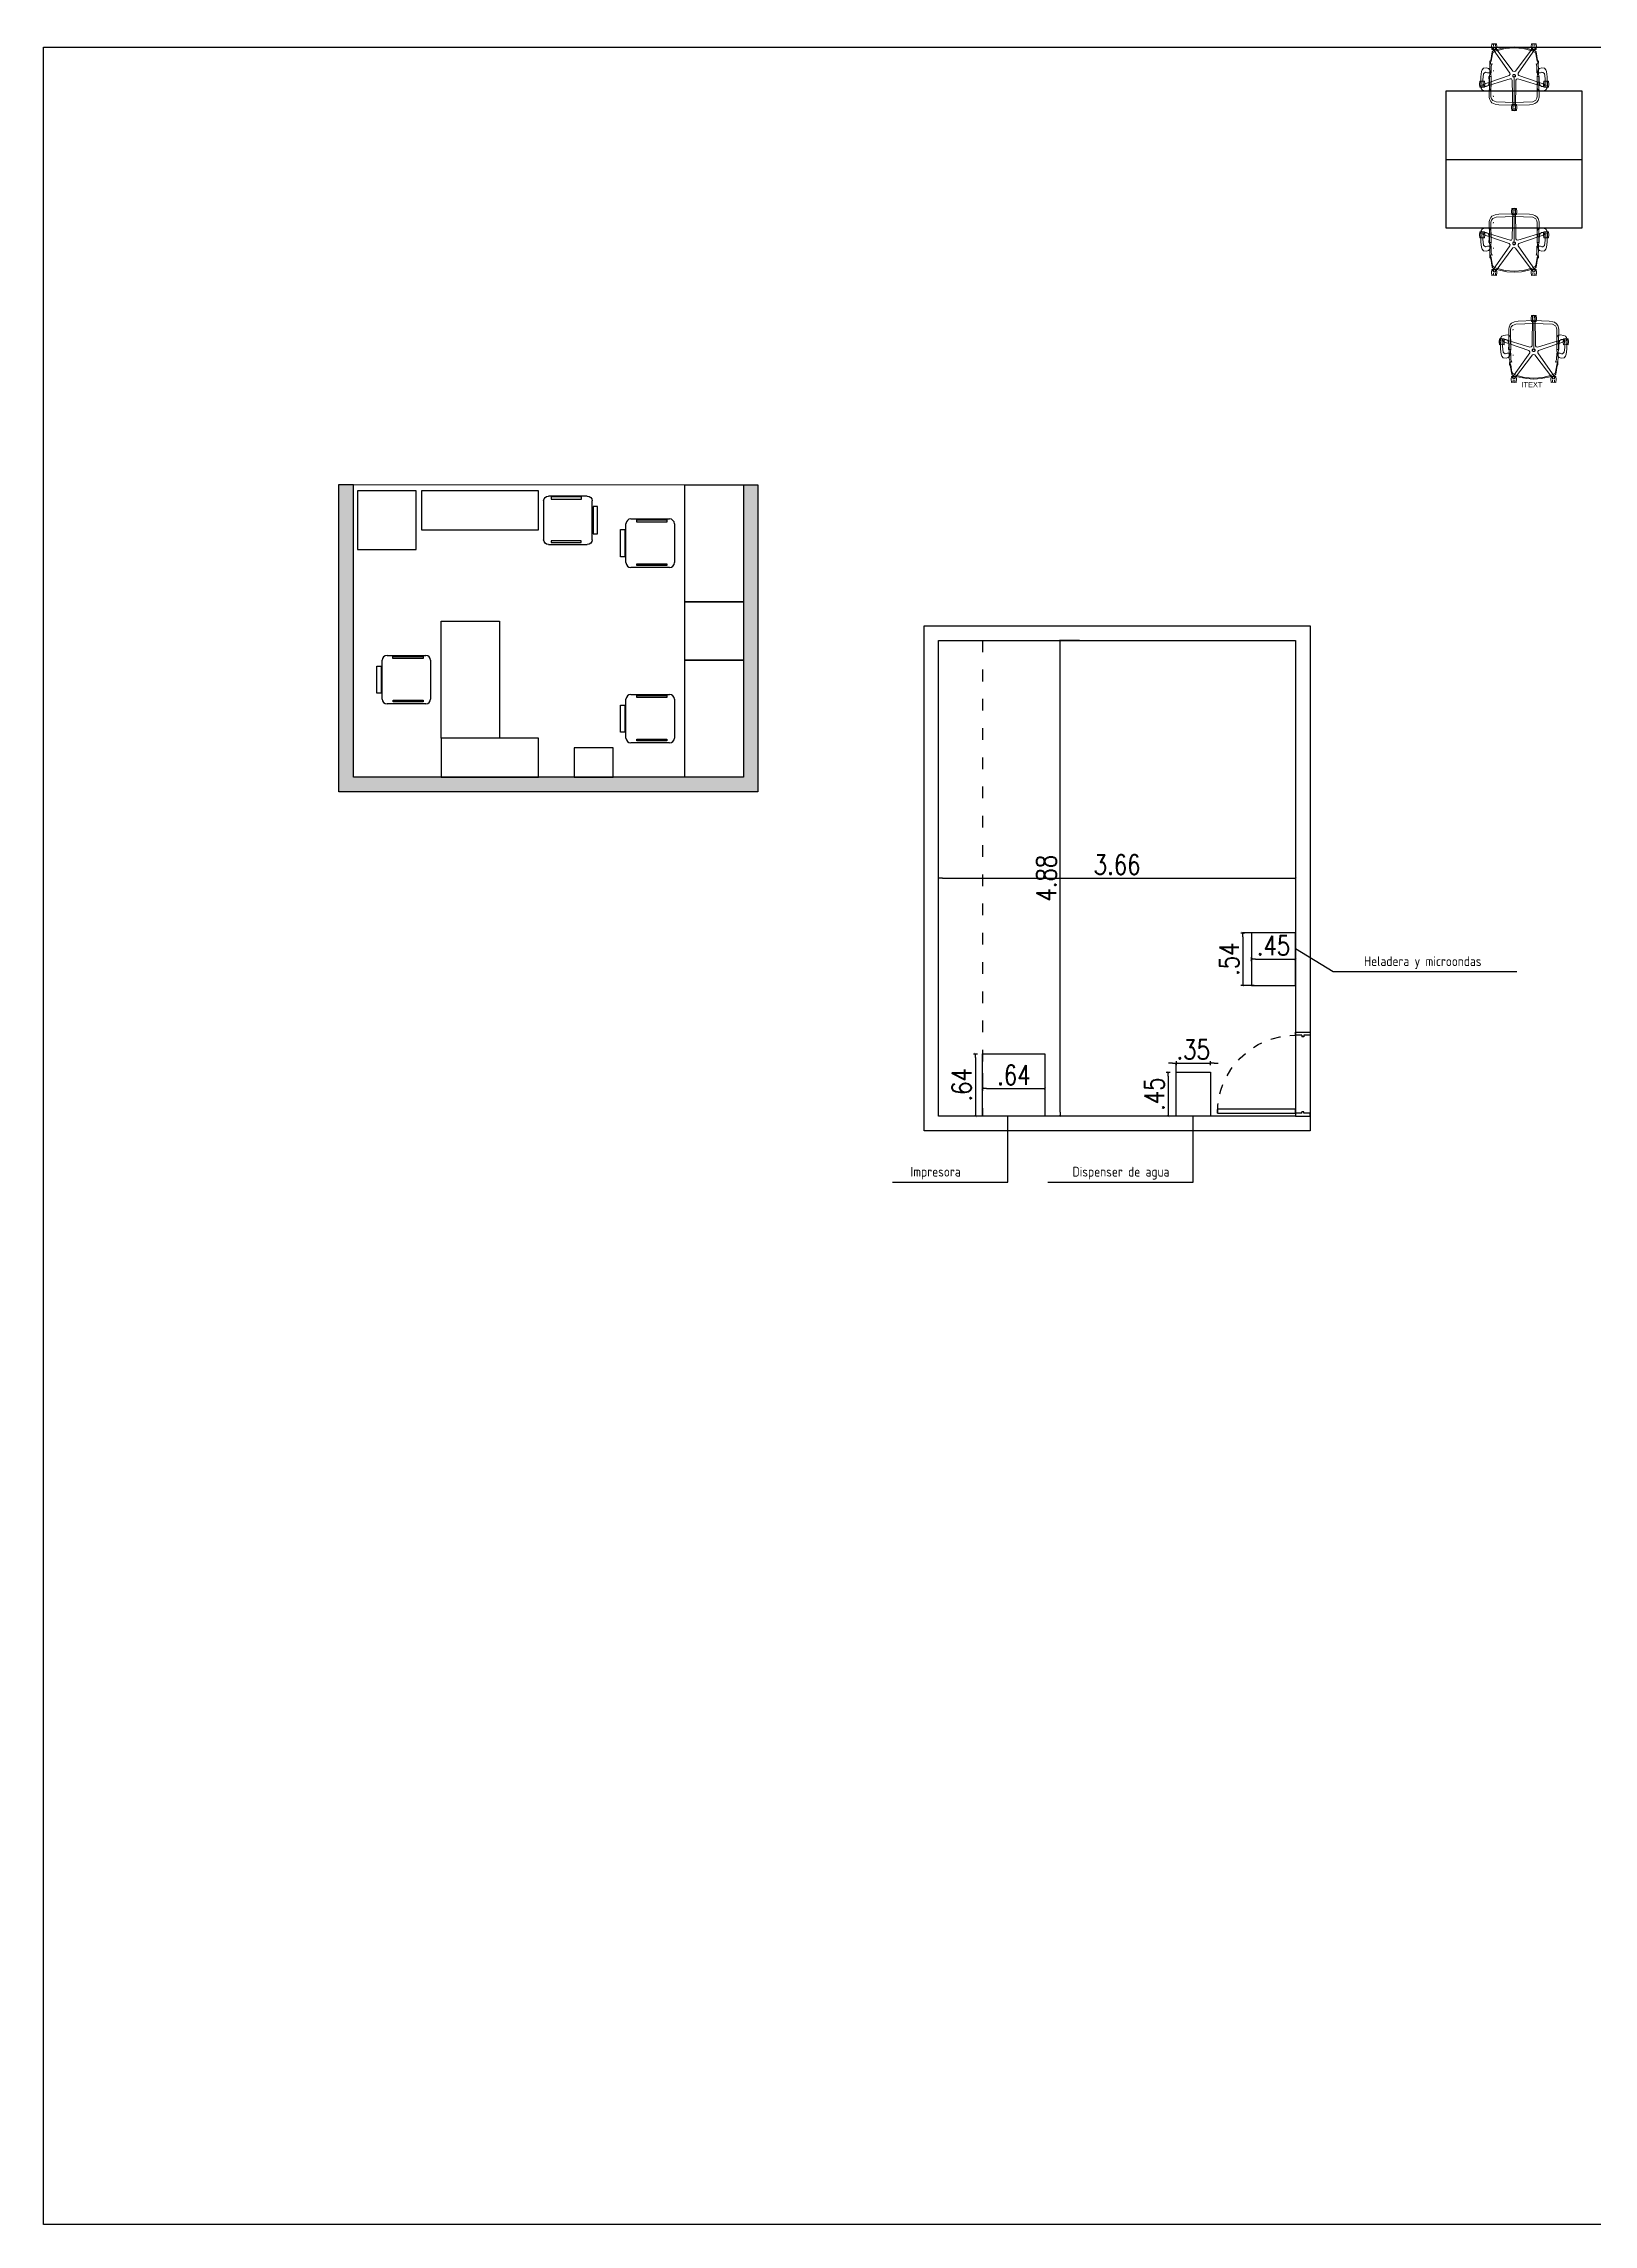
# Model space of a CAD drawing. Header units: millimetres. Extents: x 1591 to 1817, y 987 to 1091.
# Drawn here: x 1682.47 to 1698.37, y 1055.54 to 1077.91 of the extents above; entities that cross this region are included whole.
import ezdxf

# ---------------------------------------------------------------- set-up
doc = ezdxf.new("R2010")
doc.units = ezdxf.units.MM
for name, pattern in [('ACAD_ISO02W100', [15, 12, -3]), ('ACAD_ISO03W100', [30, 12, -18]), ('HIDDEN2', [0.1875, 0.125, -0.0625])]:
    doc.linetypes.add(name, pattern=pattern)
for name, color, linetype in [('CATALOGUE-TXT', 251, 'Continuous'), ('Mobiliario', 8, 'Continuous'), ('Paula', 1, 'Continuous')]:
    doc.layers.add(name, color=color, linetype=linetype)
doc.styles.add('ARIAL', font='arial.ttf')
doc.styles.add('RR', font='ROMANS.shx', dxfattribs={"width": 0.8})
doc.styles.get("Standard").update_dxf_attribs({"font": 'arial.ttf'})
doc.dimstyles.new('Copy of xx', dxfattribs={"dimscale": 2, "dimtxt": 0.036, "dimasz": 0.02, "dimexe": 0, "dimexo": 0.1, "dimgap": 0.02, "dimtad": 1, "dimzin": 4, "dimdsep": 46, "dimtxsty": 'RR', "dimblk1": 'COTA_N', "dimblk2": 'COTA_N', "dimsah": 1, "dimcen": 0, "dimclrd": 256, "dimclre": 256, "dimclrt": 256, "dimadec": 0, "dimazin": 0, "dimtfac": 1, "dimtix": 1, "dimtmove": 0, "dimatfit": 3, "dimldrblk": 'COTA_N', "dimfxl": 1, "dimtolj": 1, "dimtzin": 0, "dimarcsym": 0})

# ---------------------------------------------------------------- blocks, each defined once
blk = doc.blocks.new('A$C55652626')
at = {"layer": 'Mobiliario', "linetype": 'Continuous'}
for p, q in [((0.055, 0.05), (0.055, 0.448)), ((0.105, 0.498), (0.502, 0.498)), ((0.552, 0.448), (0.552, 0.05)), ((0.502, 0), (0.105, 0))]:
    blk.add_line(p, q, dxfattribs=at)
for points in [[(0.165, 0.466), (0.165, 0.488), (0.475, 0.488), (0.475, 0.466)], [(0, 0.109), (0, 0.389), (0.043, 0.389), (0.043, 0.109)], [(0.168, 0.021), (0.168, 0.039), (0.475, 0.039), (0.475, 0.021)]]:
    blk.add_lwpolyline(points, close=True, dxfattribs=at)
for centre, start, end in [((0.105, 0.448), 90, 180), ((0.502, 0.448), 0, 90), ((0.105, 0.05), 180, 270), ((0.502, 0.05), 270, 0)]:
    blk.add_arc(centre, 0.05, start, end, dxfattribs=at)
blk = doc.blocks.new('escritorio 1.20')
at = {"layer": 'Mobiliario'}
for points in [[(1532.081, 1937.8), (1531.481, 1937.8), (1531.481, 1939), (1532.081, 1939)], [(1532.081, 1939), (1532.081, 1937.8)]]:
    blk.add_lwpolyline(points, dxfattribs=at)
blk.add_blockref('A$C55652626', (1530.822, 1938.151), dxfattribs=at)
blk = doc.blocks.new('A$C6B163F74')
for p, q in [((0.03, 0.085), (0.045, 0.085)), ((0.03, 0.065), (0.045, 0.065)), ((0.045, 0.065), (0.045, 0.085)), ((0.83, 0.085), (0.815, 0.085)), ((0.815, 0.065), (0.815, 0.085)), ((0.83, 0.065), (0.815, 0.065))]:
    blk.add_line(p, q)
blk.add_lwpolyline([(0.79, 0.95), (0.83, 0.95), (0.83, 0.15), (0.79, 0.15)], close=True)
for points in [[(0.03, 0.085), (0.03, 0.135), (0.03, 0.15), (0, 0.15), (0, 0.135)], [(0, 0.015), (0, 0), (0.03, 0), (0.03, 0.065)], [(0.83, 0.085), (0.83, 0.135), (0.83, 0.15), (0.86, 0.15), (0.86, 0.135)], [(0.86, 0.015), (0.86, 0), (0.83, 0), (0.83, 0.065)]]:
    blk.add_lwpolyline(points)
at = {"linetype": 'HIDDEN2', "ltscale": 0.5}
blk.add_arc((0.83, 0.15), 0.8, 90, 180, dxfattribs=at)
blk = doc.blocks.new('A$Cb1ff9115')
at = {"layer": 'Paula', "color": 1, "ltscale": 10}
blk.add_line((0, 1.239), (1.4, 1.239), dxfattribs=at)
at = {"layer": 'Paula', "color": 1, "lineweight": 0, "ltscale": 10}
for points in [[(0.357, 1.996), (0.363, 2.002), (0.651, 2.101), (0.66, 2.113), (0.658, 2.125), (0.483, 2.374), (0.483, 2.38), (0.489, 2.389), (0.496, 2.392), (0.505, 2.389), (0.688, 2.145), (0.702, 2.141), (0.713, 2.146), (0.895, 2.389), (0.901, 2.391), (0.911, 2.389), (0.917, 2.383), (0.917, 2.374), (0.741, 2.124), (0.741, 2.109), (0.75, 2.101), (1.037, 2.002), (1.041, 1.998), (1.042, 1.987), (1.038, 1.98), (1.029, 1.977), (0.738, 2.067), (0.724, 2.062), (0.718, 2.052), (0.713, 1.748), (0.71, 1.743), (0.7, 1.739), (0.692, 1.74), (0.687, 1.748), (0.682, 2.053), (0.673, 2.065), (0.661, 2.067), (0.371, 1.977), (0.365, 1.979), (0.358, 1.987), (0.357, 1.996)], [(0.47, 2.397), (0.473, 2.427), (0.486, 2.427), (0.488, 2.402), (0.488, 2.427), (0.506, 2.427), (0.508, 2.402), (0.508, 2.427), (0.521, 2.427), (0.524, 2.397), (0.521, 2.367), (0.508, 2.368), (0.506, 2.392), (0.506, 2.367), (0.488, 2.366), (0.488, 2.392), (0.486, 2.368), (0.473, 2.367), (0.47, 2.397)], [(0.876, 2.397), (0.879, 2.427), (0.892, 2.427), (0.894, 2.402), (0.894, 2.427), (0.912, 2.427), (0.914, 2.402), (0.914, 2.427), (0.927, 2.427), (0.93, 2.397), (0.927, 2.367), (0.914, 2.368), (0.912, 2.392), (0.912, 2.367), (0.894, 2.366), (0.894, 2.392), (0.892, 2.368), (0.879, 2.367), (0.876, 2.397)], [(0.358, 1.991), (0.36, 2.087), (0.367, 2.14), (0.373, 2.16), (0.387, 2.176), (0.417, 2.178), (0.439, 2.174), (0.453, 2.16), (0.458, 2.14), (0.464, 2.088), (0.462, 1.974), (0.458, 1.958), (0.449, 1.946), (0.429, 1.94), (0.39, 1.946), (0.374, 1.952), (0.363, 1.967), (0.358, 1.991)], [(0.936, 2.088), (0.942, 2.14), (0.947, 2.16), (0.961, 2.174), (0.983, 2.178), (1.013, 2.176), (1.027, 2.16), (1.033, 2.14), (1.04, 2.087), (1.042, 1.991), (1.037, 1.967), (1.026, 1.952), (1.01, 1.946), (0.971, 1.94), (0.953, 1.943), (0.942, 1.958), (0.938, 1.974), (0.936, 2.088)], [(0.485, 1.891), (0.488, 1.881), (0.485, 1.891)], [(0.357, 0.482), (0.363, 0.475), (0.651, 0.377), (0.66, 0.364), (0.658, 0.352), (0.483, 0.104), (0.483, 0.098), (0.489, 0.089), (0.496, 0.085), (0.505, 0.088), (0.688, 0.332), (0.702, 0.337), (0.713, 0.331), (0.895, 0.088), (0.901, 0.086), (0.911, 0.089), (0.917, 0.095), (0.917, 0.104), (0.741, 0.353), (0.741, 0.368), (0.75, 0.377), (1.037, 0.475), (1.041, 0.48), (1.042, 0.491), (1.038, 0.498), (1.029, 0.5), (0.738, 0.41), (0.724, 0.415), (0.718, 0.426), (0.713, 0.73), (0.71, 0.735), (0.7, 0.739), (0.692, 0.737), (0.687, 0.73), (0.682, 0.425), (0.673, 0.413), (0.661, 0.411), (0.371, 0.5), (0.365, 0.499), (0.358, 0.491), (0.357, 0.482)], [(0.358, 0.487), (0.36, 0.391), (0.367, 0.338), (0.373, 0.318), (0.387, 0.302), (0.417, 0.299), (0.439, 0.304), (0.453, 0.318), (0.458, 0.338), (0.464, 0.39), (0.462, 0.504), (0.458, 0.52), (0.449, 0.531), (0.429, 0.537), (0.39, 0.532), (0.374, 0.525), (0.363, 0.51), (0.358, 0.487)], [(0.485, 0.586), (0.488, 0.597), (0.485, 0.586)], [(0.936, 0.39), (0.942, 0.338), (0.947, 0.318), (0.961, 0.304), (0.983, 0.299), (1.013, 0.302), (1.027, 0.318), (1.033, 0.338), (1.04, 0.391), (1.042, 0.487), (1.037, 0.51), (1.026, 0.525), (1.01, 0.532), (0.971, 0.537), (0.953, 0.534), (0.942, 0.52), (0.938, 0.504), (0.936, 0.39)], [(0.47, 0.081), (0.473, 0.05), (0.486, 0.051), (0.488, 0.076), (0.488, 0.051), (0.506, 0.05), (0.508, 0.076), (0.508, 0.051), (0.521, 0.05), (0.524, 0.081), (0.521, 0.111), (0.508, 0.11), (0.506, 0.086), (0.506, 0.111), (0.488, 0.111), (0.488, 0.086), (0.486, 0.11), (0.473, 0.111), (0.47, 0.081)], [(0.876, 0.081), (0.879, 0.05), (0.892, 0.051), (0.894, 0.076), (0.894, 0.051), (0.912, 0.05), (0.914, 0.076), (0.914, 0.051), (0.927, 0.05), (0.93, 0.081), (0.927, 0.111), (0.914, 0.11), (0.912, 0.086), (0.912, 0.111), (0.894, 0.111), (0.894, 0.086), (0.892, 0.11), (0.879, 0.111), (0.876, 0.081)]]:
    blk.add_lwpolyline(points, dxfattribs=at)
for points in [[(0.386, 2.117), (0.393, 2.126), (0.408, 2.134), (0.428, 2.128), (0.465, 2.128), (0.465, 2.195), (0.475, 2.221), (0.465, 2.216), (0.46, 2.221), (0.458, 2.233), (0.464, 2.246), (0.477, 2.324), (0.485, 2.336), (0.516, 2.353), (0.607, 2.376), (0.7, 2.385), (0.793, 2.376), (0.884, 2.353), (0.915, 2.336), (0.923, 2.324), (0.936, 2.246), (0.942, 2.233), (0.94, 2.221), (0.935, 2.216), (0.925, 2.221), (0.935, 2.195), (0.935, 2.128), (0.972, 2.128), (0.986, 2.134), (0.994, 2.133), (1.012, 2.12), (1.02, 2.071), (1.019, 2.04), (1.012, 1.997), (0.99, 1.987), (0.982, 1.987), (0.964, 2.001), (0.956, 2.05), (0.958, 2.09), (0.936, 2.09), (0.937, 2.034), (0.94, 2.033), (0.94, 2.004), (0.937, 2.003), (0.938, 1.885), (0.934, 1.868), (0.922, 1.847), (0.892, 1.83), (0.7, 1.823), (0.7, 2.073), (0.7, 1.823), (0.515, 1.83), (0.481, 1.845), (0.469, 1.86), (0.462, 1.881), (0.464, 2.09), (0.442, 2.09), (0.443, 2.04), (0.436, 1.997), (0.414, 1.987), (0.406, 1.987), (0.388, 2.001), (0.38, 2.057), (0.386, 2.117)], [(0.444, 1.88), (0.45, 2.181), (0.453, 2.201), (0.451, 2.246), (0.46, 2.254), (0.474, 2.344), (0.484, 2.353), (0.503, 2.362), (0.549, 2.375), (0.624, 2.39), (0.7, 2.396), (0.776, 2.39), (0.851, 2.375), (0.897, 2.362), (0.916, 2.353), (0.926, 2.344), (0.94, 2.254), (0.949, 2.246), (0.947, 2.201), (0.95, 2.181), (0.956, 1.88), (0.946, 1.845), (0.934, 1.827), (0.912, 1.812), (0.895, 1.806), (0.858, 1.8), (0.7, 1.795), (0.7, 1.823), (0.7, 1.795), (0.542, 1.8), (0.505, 1.806), (0.472, 1.821), (0.46, 1.834), (0.448, 1.861), (0.444, 1.88)], [(0.344, 2.011), (0.348, 2.041), (0.361, 2.041), (0.362, 2.016), (0.362, 2.041), (0.38, 2.041), (0.382, 2.016), (0.382, 2.041), (0.395, 2.041), (0.399, 2.011), (0.395, 1.981), (0.382, 1.981), (0.381, 2.006), (0.381, 1.981), (0.363, 1.98), (0.362, 2.006), (0.361, 1.981), (0.348, 1.981), (0.344, 2.011)], [(0.489, 2.151), (0.49, 2.145), (0.49, 2.144), (0.489, 2.151)], [(0.686, 2.104), (0.694, 2.112), (0.706, 2.112), (0.714, 2.104), (0.714, 2.092), (0.706, 2.084), (0.694, 2.084), (0.686, 2.092), (0.686, 2.104)], [(0.688, 2.103), (0.695, 2.111), (0.705, 2.111), (0.712, 2.103), (0.712, 2.093), (0.705, 2.086), (0.695, 2.086), (0.688, 2.093), (0.688, 2.103)], [(1.001, 2.011), (1.005, 2.041), (1.018, 2.041), (1.019, 2.016), (1.019, 2.041), (1.037, 2.041), (1.039, 2.016), (1.039, 2.041), (1.052, 2.041), (1.056, 2.011), (1.052, 1.981), (1.039, 1.981), (1.038, 2.006), (1.038, 1.981), (1.02, 1.98), (1.019, 2.006), (1.018, 1.981), (1.005, 1.981), (1.001, 2.011)], [(0.673, 1.772), (0.676, 1.802), (0.689, 1.802), (0.691, 1.777), (0.691, 1.802), (0.709, 1.803), (0.711, 1.777), (0.711, 1.802), (0.724, 1.802), (0.727, 1.772), (0.724, 1.742), (0.711, 1.743), (0.709, 1.767), (0.709, 1.742), (0.691, 1.742), (0.691, 1.767), (0.689, 1.743), (0.676, 1.742), (0.673, 1.772)], [(0.444, 0.598), (0.45, 0.296), (0.453, 0.276), (0.451, 0.232), (0.46, 0.224), (0.474, 0.134), (0.484, 0.125), (0.503, 0.115), (0.549, 0.102), (0.624, 0.088), (0.7, 0.082), (0.776, 0.088), (0.851, 0.102), (0.897, 0.115), (0.916, 0.125), (0.926, 0.134), (0.94, 0.224), (0.949, 0.232), (0.947, 0.276), (0.95, 0.296), (0.956, 0.598), (0.946, 0.633), (0.934, 0.651), (0.912, 0.666), (0.895, 0.672), (0.858, 0.678), (0.7, 0.683), (0.7, 0.655), (0.7, 0.683), (0.542, 0.678), (0.505, 0.672), (0.472, 0.657), (0.46, 0.643), (0.448, 0.616), (0.444, 0.598)], [(0.673, 0.706), (0.676, 0.675), (0.689, 0.675), (0.691, 0.701), (0.691, 0.676), (0.709, 0.675), (0.711, 0.701), (0.711, 0.675), (0.724, 0.675), (0.727, 0.706), (0.724, 0.736), (0.711, 0.735), (0.709, 0.71), (0.709, 0.736), (0.691, 0.736), (0.691, 0.71), (0.689, 0.735), (0.676, 0.736), (0.673, 0.706)], [(0.344, 0.467), (0.348, 0.437), (0.361, 0.437), (0.362, 0.462), (0.362, 0.437), (0.38, 0.436), (0.382, 0.462), (0.382, 0.437), (0.395, 0.437), (0.399, 0.467), (0.395, 0.497), (0.382, 0.496), (0.381, 0.472), (0.381, 0.497), (0.363, 0.497), (0.362, 0.472), (0.361, 0.496), (0.348, 0.497), (0.344, 0.467)], [(0.386, 0.361), (0.393, 0.352), (0.408, 0.344), (0.428, 0.349), (0.465, 0.349), (0.465, 0.283), (0.475, 0.257), (0.465, 0.262), (0.46, 0.256), (0.458, 0.245), (0.464, 0.232), (0.477, 0.153), (0.485, 0.142), (0.516, 0.124), (0.607, 0.101), (0.7, 0.093), (0.793, 0.101), (0.884, 0.124), (0.915, 0.142), (0.923, 0.153), (0.936, 0.232), (0.942, 0.245), (0.94, 0.256), (0.935, 0.262), (0.925, 0.257), (0.935, 0.283), (0.935, 0.349), (0.972, 0.349), (0.986, 0.343), (0.994, 0.344), (1.012, 0.358), (1.02, 0.407), (1.019, 0.437), (1.012, 0.481), (0.99, 0.491), (0.982, 0.49), (0.964, 0.476), (0.956, 0.428), (0.958, 0.388), (0.936, 0.388), (0.937, 0.443), (0.94, 0.444), (0.94, 0.473), (0.937, 0.474), (0.938, 0.592), (0.934, 0.61), (0.922, 0.631), (0.892, 0.648), (0.7, 0.654), (0.7, 0.405), (0.7, 0.654), (0.515, 0.648), (0.481, 0.633), (0.469, 0.618), (0.462, 0.597), (0.464, 0.388), (0.442, 0.388), (0.443, 0.437), (0.436, 0.481), (0.414, 0.491), (0.406, 0.49), (0.388, 0.476), (0.38, 0.42), (0.386, 0.361)], [(1.001, 0.467), (1.005, 0.437), (1.018, 0.437), (1.019, 0.462), (1.019, 0.437), (1.037, 0.436), (1.039, 0.462), (1.039, 0.437), (1.052, 0.437), (1.056, 0.467), (1.052, 0.497), (1.039, 0.496), (1.038, 0.472), (1.038, 0.497), (1.02, 0.497), (1.019, 0.472), (1.018, 0.496), (1.005, 0.497), (1.001, 0.467)], [(0.489, 0.327), (0.49, 0.333), (0.49, 0.333), (0.489, 0.327)], [(0.686, 0.374), (0.694, 0.365), (0.706, 0.365), (0.714, 0.374), (0.714, 0.385), (0.706, 0.394), (0.694, 0.394), (0.686, 0.385), (0.686, 0.374)], [(0.688, 0.374), (0.695, 0.367), (0.705, 0.367), (0.712, 0.374), (0.712, 0.385), (0.705, 0.392), (0.695, 0.392), (0.688, 0.385), (0.688, 0.374)]]:
    blk.add_lwpolyline(points, close=True, dxfattribs=at)
at = {"layer": 'Paula', "color": 1, "ltscale": 10}
blk.add_lwpolyline([(0, 0.539), (1.4, 0.539), (1.4, 1.939), (0, 1.939)], close=True, dxfattribs=at)
at = {"layer": 'Paula', "color": 1, "lineweight": 0, "ltscale": 10, "style": 'ARIAL'}
for p in [(0.574, 2.423), (0.574, 0)]:
    blk.add_attdef('ITEXT', p, '', height=0.0542, dxfattribs=at)
blk = doc.blocks.new('COTA_N')
for p, q in [((-1, 0), (0, 0)), ((0, 0.5), (0, -0.5))]:
    blk.add_line(p, q)
at = {"const_width": 0.065}
blk.add_lwpolyline([(0.14, 0.14), (0.28, 0.28), (0, 0), (-0.14, -0.14), (-0.28, -0.28)], dxfattribs=at)
blk = doc.blocks.new('*D32')
at = {"layer": 'CATALOGUE-TXT', "lineweight": -2, "transparency": 16777216}
blk.add_line((1691.694, 1069.351), (1695.274, 1069.351), dxfattribs=at)
at = {"layer": 'Defpoints', "color": 0, "transparency": 16777216}
for p in [(1691.654, 1069.351), (1695.314, 1069.351), (1695.314, 1069.351)]:
    blk.add_point(p, dxfattribs=at)
at = {"layer": 'CATALOGUE-TXT', "lineweight": -2, "transparency": 16777216, "xscale": 0.04, "yscale": 0.04, "zscale": 0.04, "rotation": 180}
blk.add_blockref('COTA_N', (1691.654, 1069.351), dxfattribs=at)
at = {"layer": 'CATALOGUE-TXT', "lineweight": -2, "transparency": 16777216, "xscale": 0.04, "yscale": 0.04, "zscale": 0.04}
blk.add_blockref('COTA_N', (1695.314, 1069.351), dxfattribs=at)
at = {"layer": 'CATALOGUE-TXT', "transparency": 16777216, "insert": (1693.484, 1069.491), "char_height": 0.072, "attachment_point": 5, "style": 'RR'}
blk.add_mtext('\\A1;{\\H2.77778x;3.66}', dxfattribs=at)
blk = doc.blocks.new('*D33')
at = {"layer": 'CATALOGUE-TXT', "lineweight": -2, "transparency": 16777216}
for p, q in [((1693.099, 1071.791), (1692.899, 1071.791)), ((1692.899, 1066.951), (1692.899, 1071.751)), ((1693.099, 1066.911), (1692.899, 1066.911))]:
    blk.add_line(p, q, dxfattribs=at)
at = {"layer": 'Defpoints', "color": 0, "transparency": 16777216}
for p in [(1692.899, 1071.791), (1693.484, 1071.791), (1693.483, 1066.911)]:
    blk.add_point(p, dxfattribs=at)
at = {"layer": 'CATALOGUE-TXT', "lineweight": -2, "transparency": 16777216, "xscale": 0.04, "yscale": 0.04, "zscale": 0.04}
for p, rotation in [((1692.899, 1071.791), 90), ((1692.899, 1066.911), 270)]:
    blk.add_blockref('COTA_N', p, dxfattribs=dict(at, rotation=rotation))
at = {"layer": 'CATALOGUE-TXT', "transparency": 16777216, "insert": (1692.759, 1069.351), "char_height": 0.072, "attachment_point": 5, "rotation": 90, "style": 'RR'}
blk.add_mtext('\\A1;{\\H2.77778x;4.88}', dxfattribs=at)
blk = doc.blocks.new('*D34')
at = {"layer": 'CATALOGUE-TXT', "lineweight": -2, "transparency": 16777216}
for p, q in [((1692.104, 1067.351), (1692.104, 1067.193)), ((1692.744, 1067.351), (1692.744, 1067.193)), ((1692.144, 1067.193), (1692.704, 1067.193))]:
    blk.add_line(p, q, dxfattribs=at)
at = {"layer": 'Defpoints', "color": 0, "transparency": 16777216}
for p in [(1692.104, 1067.551), (1692.744, 1067.551), (1692.744, 1067.193)]:
    blk.add_point(p, dxfattribs=at)
at = {"layer": 'CATALOGUE-TXT', "lineweight": -2, "transparency": 16777216, "xscale": 0.04, "yscale": 0.04, "zscale": 0.04, "rotation": 180}
blk.add_blockref('COTA_N', (1692.104, 1067.193), dxfattribs=at)
at = {"layer": 'CATALOGUE-TXT', "lineweight": -2, "transparency": 16777216, "xscale": 0.04, "yscale": 0.04, "zscale": 0.04}
blk.add_blockref('COTA_N', (1692.744, 1067.193), dxfattribs=at)
at = {"layer": 'CATALOGUE-TXT', "transparency": 16777216, "insert": (1692.424, 1067.333), "char_height": 0.072, "attachment_point": 5, "style": 'RR'}
blk.add_mtext('\\A1;{\\H2.77778x;.64}', dxfattribs=at)
blk = doc.blocks.new('*D35')
at = {"layer": 'CATALOGUE-TXT', "lineweight": -2, "transparency": 16777216}
for p, q in [((1694.051, 1067.454), (1694.011, 1067.454)), ((1694.091, 1067.336), (1694.091, 1067.454)), ((1694.091, 1067.454), (1694.441, 1067.454)), ((1694.481, 1067.454), (1694.521, 1067.454))]:
    blk.add_line(p, q, dxfattribs=at)
at = {"layer": 'Defpoints', "color": 0, "transparency": 16777216}
for p in [(1694.441, 1067.454), (1694.441, 1067.454), (1694.091, 1067.136)]:
    blk.add_point(p, dxfattribs=at)
at = {"layer": 'CATALOGUE-TXT', "lineweight": -2, "transparency": 16777216, "xscale": 0.04, "yscale": 0.04, "zscale": 0.04}
blk.add_blockref('COTA_N', (1694.091, 1067.454), dxfattribs=at)
at = {"layer": 'CATALOGUE-TXT', "lineweight": -2, "transparency": 16777216, "xscale": 0.04, "yscale": 0.04, "zscale": 0.04, "rotation": 180}
blk.add_blockref('COTA_N', (1694.441, 1067.454), dxfattribs=at)
at = {"layer": 'CATALOGUE-TXT', "transparency": 16777216, "insert": (1694.266, 1067.594), "char_height": 0.072, "attachment_point": 5, "style": 'RR'}
blk.add_mtext('\\A1;{\\H2.77778x;.35}', dxfattribs=at)
blk = doc.blocks.new('*D36')
at = {"layer": 'CATALOGUE-TXT', "lineweight": -2, "transparency": 16777216}
blk.add_line((1694.904, 1068.521), (1695.274, 1068.521), dxfattribs=at)
at = {"layer": 'Defpoints', "color": 0, "transparency": 16777216}
for p in [(1694.864, 1068.521), (1695.314, 1068.521), (1695.314, 1068.521)]:
    blk.add_point(p, dxfattribs=at)
at = {"layer": 'CATALOGUE-TXT', "lineweight": -2, "transparency": 16777216, "xscale": 0.04, "yscale": 0.04, "zscale": 0.04, "rotation": 180}
blk.add_blockref('COTA_N', (1694.864, 1068.521), dxfattribs=at)
at = {"layer": 'CATALOGUE-TXT', "lineweight": -2, "transparency": 16777216, "xscale": 0.04, "yscale": 0.04, "zscale": 0.04}
blk.add_blockref('COTA_N', (1695.314, 1068.521), dxfattribs=at)
at = {"layer": 'CATALOGUE-TXT', "transparency": 16777216, "insert": (1695.089, 1068.661), "char_height": 0.072, "width": 0.11794, "attachment_point": 5, "style": 'RR'}
blk.add_mtext('\\A1;{\\H2.77778x;.45}', dxfattribs=at)
blk = doc.blocks.new('*D37')
at = {"layer": 'CATALOGUE-TXT', "lineweight": -2, "transparency": 16777216}
for p, q in [((1694.889, 1068.791), (1694.773, 1068.791)), ((1694.773, 1068.751), (1694.773, 1068.291)), ((1694.889, 1068.251), (1694.773, 1068.251))]:
    blk.add_line(p, q, dxfattribs=at)
at = {"layer": 'Defpoints', "color": 0, "transparency": 16777216}
for p in [(1695.089, 1068.791), (1694.773, 1068.251), (1695.089, 1068.251)]:
    blk.add_point(p, dxfattribs=at)
at = {"layer": 'CATALOGUE-TXT', "lineweight": -2, "transparency": 16777216, "xscale": 0.04, "yscale": 0.04, "zscale": 0.04}
for p, rotation in [((1694.773, 1068.791), 90), ((1694.773, 1068.251), 270)]:
    blk.add_blockref('COTA_N', p, dxfattribs=dict(at, rotation=rotation))
at = {"layer": 'CATALOGUE-TXT', "transparency": 16777216, "insert": (1694.633, 1068.521), "char_height": 0.072, "attachment_point": 5, "rotation": 90, "style": 'RR'}
blk.add_mtext('\\A1;{\\H2.77778x;.54}', dxfattribs=at)
blk = doc.blocks.new('*D38')
at = {"layer": 'CATALOGUE-TXT', "lineweight": -2, "transparency": 16777216}
blk.add_line((1694.007, 1067.321), (1694.007, 1066.951), dxfattribs=at)
at = {"layer": 'Defpoints', "color": 0, "transparency": 16777216}
for p in [(1694.007, 1067.361), (1694.007, 1066.911), (1694.205, 1066.911)]:
    blk.add_point(p, dxfattribs=at)
at = {"layer": 'CATALOGUE-TXT', "lineweight": -2, "transparency": 16777216, "xscale": 0.04, "yscale": 0.04, "zscale": 0.04}
for p, rotation in [((1694.007, 1067.361), 90), ((1694.007, 1066.911), 270)]:
    blk.add_blockref('COTA_N', p, dxfattribs=dict(at, rotation=rotation))
at = {"layer": 'CATALOGUE-TXT', "transparency": 16777216, "insert": (1693.867, 1067.136), "char_height": 0.072, "attachment_point": 5, "rotation": 90, "style": 'RR'}
blk.add_mtext('\\A1;{\\H2.77778x;.45}', dxfattribs=at)
blk = doc.blocks.new('*D39')
at = {"layer": 'CATALOGUE-TXT', "lineweight": -2, "transparency": 16777216}
blk.add_line((1692.031, 1067.511), (1692.031, 1066.951), dxfattribs=at)
at = {"layer": 'Defpoints', "color": 0, "transparency": 16777216}
for p in [(1692.028, 1067.551), (1692.028, 1066.911), (1692.031, 1066.911)]:
    blk.add_point(p, dxfattribs=at)
at = {"layer": 'CATALOGUE-TXT', "lineweight": -2, "transparency": 16777216, "xscale": 0.04, "yscale": 0.04, "zscale": 0.04}
for p, rotation in [((1692.031, 1067.551), 90), ((1692.031, 1066.911), 270)]:
    blk.add_blockref('COTA_N', p, dxfattribs=dict(at, rotation=rotation))
at = {"layer": 'CATALOGUE-TXT', "transparency": 16777216, "insert": (1691.891, 1067.231), "char_height": 0.072, "attachment_point": 5, "rotation": 90, "style": 'RR'}
blk.add_mtext('\\A1;{\\H2.77778x;.64}', dxfattribs=at)

msp = doc.modelspace()

# ---------------------------------------------------------------- hatches: boundary and pattern name
h = msp.add_hatch(color=256)
h.dxf.hatch_style = 1
h.paths.add_polyline_path([(1685.651, 1073.389), (1685.501, 1073.389), (1685.501, 1070.238), (1689.801, 1070.238), (1689.801, 1073.388), (1689.651, 1073.388), (1689.651, 1072.188), (1689.651, 1070.388), (1685.651, 1070.388)])

# ---------------------------------------------------------------- linework, layer by layer
msp.add_line((1685.651, 1073.388), (1685.651, 1073.389))
at = {"linetype": 'ACAD_ISO02W100', "ltscale": 0.5}
msp.add_line((1685.651, 1073.389), (1689.651, 1073.388), dxfattribs=at)
for points in [[(1682.474, 1077.875), (1744.51, 1077.875), (1744.51, 1055.543), (1682.474, 1055.543)], [(1695.314, 1068.791), (1694.864, 1068.791), (1694.864, 1068.251), (1695.314, 1068.251)], [(1694.091, 1066.911), (1694.091, 1067.361), (1694.441, 1067.361), (1694.441, 1066.911)]]:
    msp.add_lwpolyline(points, close=True)
for points in [[(1689.651, 1073.388), (1689.801, 1073.388), (1689.801, 1070.238), (1685.501, 1070.238), (1685.501, 1073.389), (1685.651, 1073.389)], [(1689.651, 1073.388), (1689.651, 1070.388), (1685.651, 1070.388), (1685.651, 1073.388)], [(1695.464, 1066.761), (1691.504, 1066.761), (1691.504, 1071.941), (1695.464, 1071.941), (1695.464, 1066.761), (1695.464, 1066.761)], [(1691.654, 1071.791), (1695.314, 1071.791), (1695.314, 1066.911), (1695.309, 1066.911)], [(1695.312, 1066.911), (1691.654, 1066.911), (1691.654, 1071.791)], [(1695.314, 1067.771), (1695.464, 1067.771)], [(1692.104, 1066.911), (1692.104, 1067.551), (1692.744, 1067.551), (1692.744, 1066.911), (1692.104, 1066.911)], [(1695.314, 1066.911), (1695.464, 1066.911)]]:
    msp.add_lwpolyline(points)
at = {"linetype": 'ACAD_ISO03W100', "ltscale": 0.01}
msp.add_lwpolyline([(1692.104, 1071.791), (1692.104, 1066.911)], dxfattribs=at)
at = {"layer": 'Mobiliario'}
for points in [[(1685.695, 1073.324), (1685.695, 1072.724), (1686.295, 1072.724), (1686.295, 1073.324), (1685.695, 1073.324)], [(1686.351, 1073.324), (1686.351, 1072.924), (1687.551, 1072.924), (1687.551, 1073.324), (1686.351, 1073.324)], [(1689.051, 1071.588), (1689.051, 1072.188), (1689.651, 1072.188), (1689.651, 1071.588), (1689.051, 1071.588)], [(1686.551, 1070.788), (1686.551, 1070.388), (1687.551, 1070.388), (1687.551, 1070.788), (1686.551, 1070.788)], [(1688.317, 1070.388), (1688.317, 1070.688), (1687.917, 1070.688), (1687.917, 1070.388), (1688.317, 1070.388)]]:
    msp.add_lwpolyline(points, dxfattribs=at)
at = {"layer": 'Paula', "color": 1, "lineweight": 0, "ltscale": 10}
for points in [[(1697.415, 1074.87), (1697.42, 1074.863), (1697.709, 1074.765), (1697.717, 1074.752), (1697.716, 1074.74), (1697.541, 1074.492), (1697.541, 1074.486), (1697.546, 1074.477), (1697.554, 1074.473), (1697.562, 1074.476), (1697.745, 1074.72), (1697.76, 1074.725), (1697.77, 1074.719), (1697.953, 1074.476), (1697.958, 1074.474), (1697.969, 1074.477), (1697.974, 1074.483), (1697.974, 1074.492), (1697.798, 1074.741), (1697.799, 1074.756), (1697.807, 1074.765), (1698.095, 1074.863), (1698.098, 1074.868), (1698.099, 1074.878), (1698.095, 1074.886), (1698.087, 1074.888), (1697.795, 1074.798), (1697.781, 1074.803), (1697.775, 1074.814), (1697.771, 1075.118), (1697.767, 1075.123), (1697.757, 1075.127), (1697.749, 1075.125), (1697.744, 1075.118), (1697.74, 1074.813), (1697.731, 1074.801), (1697.719, 1074.799), (1697.428, 1074.888), (1697.423, 1074.887), (1697.416, 1074.878), (1697.415, 1074.87)], [(1697.415, 1074.875), (1697.418, 1074.779), (1697.424, 1074.726), (1697.43, 1074.706), (1697.444, 1074.69), (1697.475, 1074.687), (1697.497, 1074.692), (1697.51, 1074.705), (1697.516, 1074.726), (1697.522, 1074.777), (1697.52, 1074.891), (1697.516, 1074.908), (1697.507, 1074.919), (1697.487, 1074.925), (1697.447, 1074.92), (1697.431, 1074.913), (1697.42, 1074.898), (1697.415, 1074.875)], [(1697.542, 1074.974), (1697.546, 1074.985), (1697.542, 1074.974)], [(1697.993, 1074.777), (1697.999, 1074.726), (1698.005, 1074.705), (1698.018, 1074.692), (1698.04, 1074.687), (1698.071, 1074.69), (1698.085, 1074.706), (1698.091, 1074.726), (1698.097, 1074.779), (1698.099, 1074.875), (1698.095, 1074.898), (1698.083, 1074.913), (1698.068, 1074.92), (1698.028, 1074.925), (1698.01, 1074.922), (1697.999, 1074.908), (1697.995, 1074.891), (1697.993, 1074.777)], [(1697.527, 1074.469), (1697.531, 1074.438), (1697.544, 1074.439), (1697.545, 1074.464), (1697.545, 1074.439), (1697.563, 1074.438), (1697.565, 1074.464), (1697.565, 1074.439), (1697.578, 1074.438), (1697.582, 1074.469), (1697.578, 1074.499), (1697.565, 1074.498), (1697.564, 1074.473), (1697.564, 1074.499), (1697.546, 1074.499), (1697.545, 1074.473), (1697.544, 1074.498), (1697.531, 1074.499), (1697.527, 1074.469)], [(1697.933, 1074.469), (1697.937, 1074.438), (1697.95, 1074.439), (1697.951, 1074.464), (1697.951, 1074.439), (1697.969, 1074.438), (1697.971, 1074.464), (1697.971, 1074.439), (1697.984, 1074.438), (1697.988, 1074.469), (1697.984, 1074.499), (1697.971, 1074.498), (1697.97, 1074.473), (1697.97, 1074.499), (1697.952, 1074.499), (1697.951, 1074.473), (1697.95, 1074.498), (1697.937, 1074.499), (1697.933, 1074.469)]]:
    msp.add_lwpolyline(points, dxfattribs=at)
for points in [[(1697.73, 1075.093), (1697.734, 1075.063), (1697.747, 1075.063), (1697.748, 1075.089), (1697.748, 1075.064), (1697.766, 1075.063), (1697.768, 1075.089), (1697.768, 1075.063), (1697.781, 1075.063), (1697.785, 1075.093), (1697.781, 1075.124), (1697.768, 1075.123), (1697.767, 1075.098), (1697.767, 1075.123), (1697.749, 1075.124), (1697.748, 1075.098), (1697.747, 1075.123), (1697.734, 1075.124), (1697.73, 1075.093)], [(1697.402, 1074.855), (1697.405, 1074.824), (1697.418, 1074.825), (1697.42, 1074.85), (1697.42, 1074.825), (1697.438, 1074.824), (1697.44, 1074.85), (1697.44, 1074.825), (1697.453, 1074.824), (1697.456, 1074.855), (1697.453, 1074.885), (1697.44, 1074.884), (1697.438, 1074.86), (1697.438, 1074.885), (1697.42, 1074.885), (1697.42, 1074.86), (1697.418, 1074.884), (1697.405, 1074.885), (1697.402, 1074.855)], [(1697.443, 1074.749), (1697.45, 1074.74), (1697.465, 1074.732), (1697.485, 1074.737), (1697.522, 1074.737), (1697.523, 1074.671), (1697.533, 1074.645), (1697.522, 1074.65), (1697.518, 1074.644), (1697.516, 1074.633), (1697.522, 1074.619), (1697.534, 1074.541), (1697.542, 1074.53), (1697.573, 1074.512), (1697.664, 1074.489), (1697.757, 1074.481), (1697.851, 1074.489), (1697.941, 1074.512), (1697.973, 1074.53), (1697.981, 1074.541), (1697.993, 1074.619), (1697.999, 1074.633), (1697.997, 1074.644), (1697.993, 1074.65), (1697.982, 1074.645), (1697.992, 1074.671), (1697.993, 1074.737), (1698.03, 1074.737), (1698.043, 1074.731), (1698.052, 1074.732), (1698.07, 1074.746), (1698.077, 1074.795), (1698.077, 1074.825), (1698.069, 1074.869), (1698.048, 1074.879), (1698.039, 1074.878), (1698.021, 1074.864), (1698.014, 1074.816), (1698.016, 1074.775), (1697.993, 1074.776), (1697.994, 1074.831), (1697.997, 1074.832), (1697.997, 1074.861), (1697.994, 1074.862), (1697.996, 1074.98), (1697.992, 1074.998), (1697.98, 1075.019), (1697.949, 1075.035), (1697.757, 1075.042), (1697.757, 1074.793), (1697.757, 1075.042), (1697.573, 1075.036), (1697.539, 1075.021), (1697.527, 1075.006), (1697.519, 1074.985), (1697.522, 1074.776), (1697.499, 1074.775), (1697.501, 1074.825), (1697.493, 1074.869), (1697.472, 1074.879), (1697.463, 1074.878), (1697.445, 1074.864), (1697.437, 1074.808), (1697.443, 1074.749)], [(1697.501, 1074.985), (1697.507, 1074.684), (1697.511, 1074.664), (1697.509, 1074.62), (1697.517, 1074.612), (1697.532, 1074.522), (1697.541, 1074.513), (1697.561, 1074.503), (1697.607, 1074.49), (1697.682, 1074.476), (1697.757, 1074.47), (1697.833, 1074.476), (1697.908, 1074.49), (1697.954, 1074.503), (1697.973, 1074.513), (1697.983, 1074.522), (1697.998, 1074.612), (1698.006, 1074.62), (1698.004, 1074.664), (1698.008, 1074.684), (1698.014, 1074.985), (1698.004, 1075.021), (1697.992, 1075.039), (1697.97, 1075.054), (1697.953, 1075.06), (1697.916, 1075.066), (1697.757, 1075.071), (1697.757, 1075.043), (1697.757, 1075.071), (1697.599, 1075.066), (1697.562, 1075.06), (1697.529, 1075.044), (1697.517, 1075.031), (1697.505, 1075.004), (1697.501, 1074.985)], [(1698.059, 1074.855), (1698.062, 1074.824), (1698.075, 1074.825), (1698.077, 1074.85), (1698.077, 1074.825), (1698.095, 1074.824), (1698.097, 1074.85), (1698.097, 1074.825), (1698.11, 1074.824), (1698.113, 1074.855), (1698.11, 1074.885), (1698.097, 1074.884), (1698.095, 1074.86), (1698.095, 1074.885), (1698.077, 1074.885), (1698.077, 1074.86), (1698.075, 1074.884), (1698.062, 1074.885), (1698.059, 1074.855)], [(1697.547, 1074.715), (1697.548, 1074.721), (1697.548, 1074.721), (1697.547, 1074.715)], [(1697.743, 1074.762), (1697.752, 1074.753), (1697.763, 1074.753), (1697.771, 1074.762), (1697.771, 1074.773), (1697.763, 1074.781), (1697.752, 1074.781), (1697.743, 1074.773), (1697.743, 1074.762)], [(1697.745, 1074.762), (1697.752, 1074.755), (1697.763, 1074.755), (1697.77, 1074.762), (1697.77, 1074.773), (1697.763, 1074.78), (1697.752, 1074.78), (1697.745, 1074.773), (1697.745, 1074.762)]]:
    msp.add_lwpolyline(points, close=True, dxfattribs=at)
at = {"layer": 'Paula'}
for points in [[(1697.584, 1068.392), (1695.701, 1068.392), (1695.314, 1068.627)], [(1691.18, 1066.232), (1692.365, 1066.232), (1692.365, 1066.911)], [(1692.775, 1066.232), (1694.266, 1066.232), (1694.266, 1066.911)]]:
    msp.add_lwpolyline(points, dxfattribs=at)

# ---------------------------------------------------------------- block references
for name, p in [('A$Cb1ff9115', (1696.856, 1075.485)), ('escritorio 1.20', (157.57, -865.612)), ('escritorio 1.20', (155.07, -867.012)), ('escritorio 1.20', (157.57, -867.412))]:
    msp.add_blockref(name, p)
at = {"layer": 'Mobiliario', "xscale": -1}
msp.add_blockref('A$C55652626', (1688.155, 1072.774), dxfattribs=at)
at = {"layer": 'Paula', "xscale": -1, "rotation": 90}
msp.add_blockref('A$C6B163F74', (1695.464, 1067.771), dxfattribs=at)

# ---------------------------------------------------------------- texts
at = {"layer": 'Paula', "char_height": 0.1, "attachment_point": 5}
for s, width, insert in [('\\pxsm1.0583;{\\Fdim|c0;Heladera y microondas}', 2.3421, (1696.619, 1068.485)), ('\\pxsm1.0583;{\\Fdim|c0;Impresora}', 1.51169, (1691.623, 1066.326)), ('\\pxsm1.0583;{\\Fdim|c0;Dispenser de agua}', 1.51169, (1693.524, 1066.326))]:
    msp.add_mtext_dynamic_manual_height_columns(s, width=width, gutter_width=0.3, heights=[0.902], dxfattribs=dict(at, insert=insert))
at = {"layer": 'Paula', "color": 1, "lineweight": 0, "ltscale": 10, "style": 'ARIAL'}
msp.add_attdef('ITEXT', (1697.632, 1074.388), 'VERUS', height=0.0542, dxfattribs=at)

# ---------------------------------------------------------------- dimensions: what is measured, and where the dimension line sits
at = {"layer": 'CATALOGUE-TXT'}
for base, p1, p2, picture, middle in [((1692.899, 1071.791), (1693.483, 1066.911), (1693.484, 1071.791), '*D33', (1692.759, 1069.351)), ((1694.773, 1068.251), (1695.089, 1068.791), (1695.089, 1068.251), '*D37', (1694.633, 1068.521)), ((1692.031, 1066.911), (1692.028, 1067.551), (1692.028, 1066.911), '*D39', (1691.891, 1067.231)), ((1694.007, 1066.911), (1694.007, 1067.361), (1694.205, 1066.911), '*D38', (1693.867, 1067.136))]:
    dim = msp.add_linear_dim(base=base, p1=p1, p2=p2, angle=90, text='{\\H2.77778x;<>}', dimstyle='Copy of xx', override={"dimfxl": 0.1, "dimfxlon": 1}, dxfattribs=at)
    dim.commit()
    dim.dimension.update_dxf_attribs({"geometry": picture, "text_midpoint": middle})
for base, p1, p2, picture, middle in [((1695.314, 1069.351), (1691.654, 1069.351), (1695.314, 1069.351), '*D32', (1693.484, 1069.491)), ((1695.314, 1068.521), (1694.864, 1068.521), (1695.314, 1068.521), '*D36', (1695.089, 1068.661)), ((1692.744, 1067.193), (1692.104, 1067.551), (1692.744, 1067.551), '*D34', (1692.424, 1067.333)), ((1694.441, 1067.454), (1694.091, 1067.136), (1694.441, 1067.454), '*D35', (1694.266, 1067.594))]:
    dim = msp.add_linear_dim(base=base, p1=p1, p2=p2, text='{\\H2.77778x;<>}', dimstyle='Copy of xx', override={"dimfxl": 0.1, "dimfxlon": 1}, dxfattribs=at)
    dim.commit()
    dim.dimension.update_dxf_attribs({"geometry": picture, "text_midpoint": middle})

doc.saveas('drawing.dxf')
